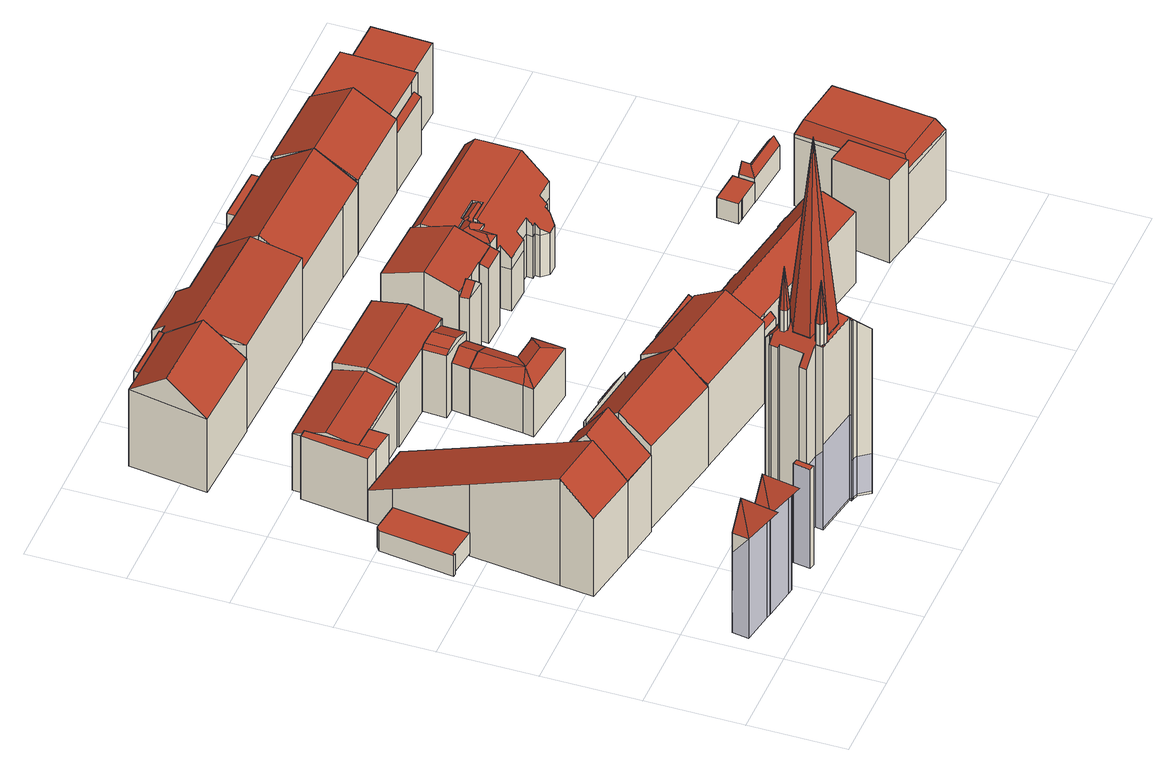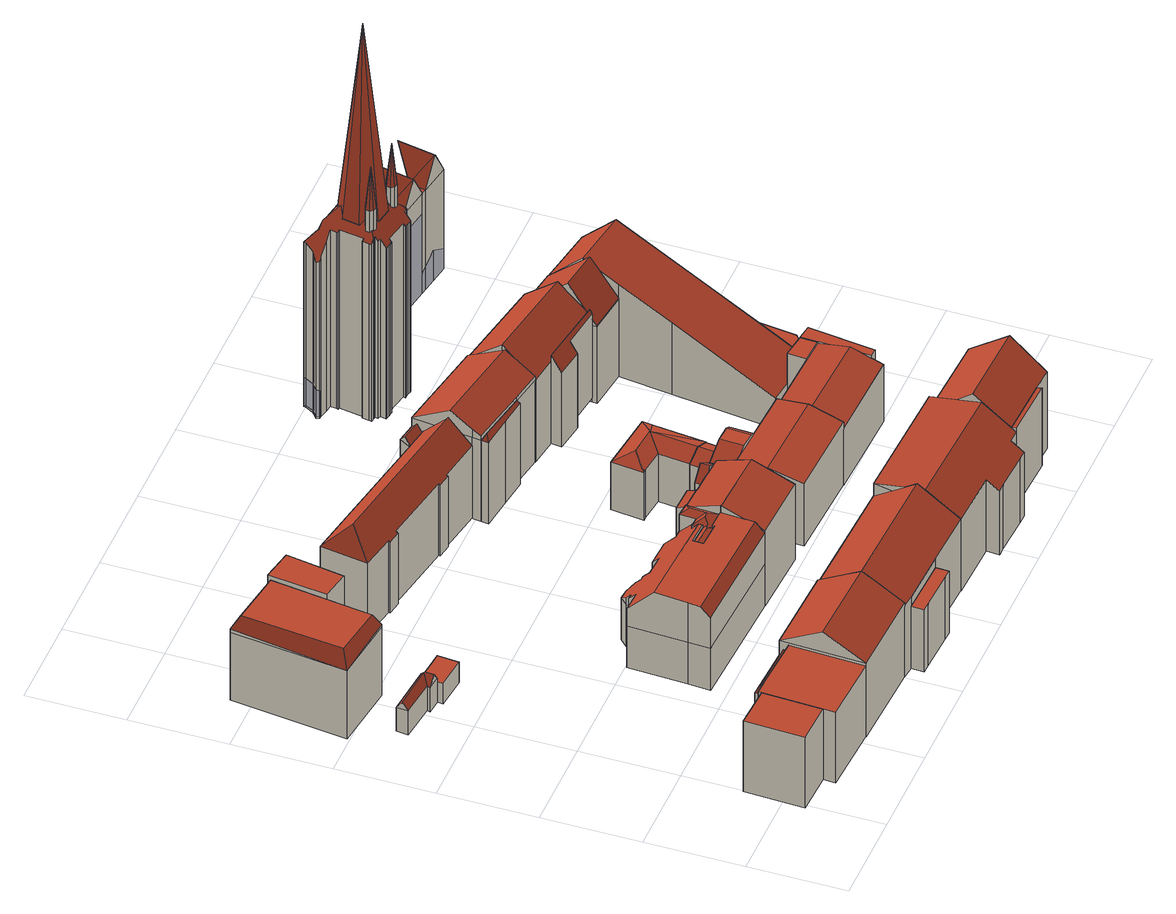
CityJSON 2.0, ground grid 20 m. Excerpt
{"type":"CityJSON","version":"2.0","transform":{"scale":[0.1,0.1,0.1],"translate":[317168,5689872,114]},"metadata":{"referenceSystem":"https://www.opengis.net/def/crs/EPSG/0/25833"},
"CityObjects":{
"building1":{"type":"Building","attributes":{"name":"Peterskirche","Gemeindeschluessel":14713000,"QualitaetDacherkennung":100,"Geometrietyp2DReferenz":"3000","function":"31001_3041","roofType":"9999"},"children":["building1-1","building1-2","building1-3","building1-4","building1-5","building1-6","building1-7","building1-8","building1-9","building1-10"]},
"building1-1":{"type":"BuildingPart","attributes":{"Dachtyp_tdc":"tdcGableRoof","Dachneigung":59.5,"QualitaetDacherkennung":100,"Geometrietyp2DReferenz":"3000","roofType":"3100","measuredHeight":29.5},"parents":["building1"],"geometry":[{"type":"MultiSurface","lod":"2","boundaries":[[[0,1,2]],[[3,4,5]],[[3,2,1]],[[2,3,5]],[[2,4,0]],[[4,2,5]],[[6,7,8,9,10]],[[11,3,1]],[[11,12,7,6,3]],[[13,14,12,11,1,0]],[[9,8,14,13]],[[14,8,7,12]],[[0,4,10,9,13]],[[4,3,6,10]]],"semantics":{"surfaces":[{"type":"WallSurface"},{"type":"RoofSurface"},{"type":"GroundSurface"},{"type":"ClosureSurface"}],"values":[0,0,1,1,1,1,2,0,3,0,3,3,3,3]}}]},
"building1-2":{"type":"BuildingPart","attributes":{"Dachtyp_tdc":"tdcPolyFlatRoof","Dachneigung":0,"QualitaetDacherkennung":100,"Geometrietyp2DReferenz":"3000","roofType":"1000","measuredHeight":23.7},"parents":["building1"],"geometry":[{"type":"MultiSurface","lod":"2","boundaries":[[[0,4,15,16]],[[17,18,10,9]],[[16,15,18,17,19]],[[15,4,10,18]],[[4,0,13,9,10]],[[19,13,0,16]],[[17,9,13,19]]],"semantics":{"surfaces":[{"type":"RoofSurface"},{"type":"GroundSurface"},{"type":"ClosureSurface"},{"type":"WallSurface"}],"values":[0,1,2,2,2,3,2]}}]},
"building1-3":{"type":"BuildingPart","attributes":{"Dachtyp_tdc":"tdcGableRoof","Dachneigung":59.51,"QualitaetDacherkennung":100,"Geometrietyp2DReferenz":"3000","roofType":"3100","measuredHeight":29.5},"parents":["building1"],"geometry":[{"type":"MultiSurface","lod":"2","boundaries":[[[20,16,21]],[[15,22,23]],[[15,21,16]],[[21,15,23]],[[21,22,20]],[[22,21,23]],[[18,17,24,25]],[[15,16,26,17,18]],[[27,26,16,20]],[[27,24,17,26]],[[24,27,20,22,25]],[[22,15,18,25]]],"semantics":{"surfaces":[{"type":"WallSurface"},{"type":"RoofSurface"},{"type":"GroundSurface"},{"type":"ClosureSurface"}],"values":[0,0,1,1,1,1,2,3,0,3,3,3]}}]},
"building1-4":{"type":"BuildingPart","attributes":{"Dachtyp_tdc":"tdcPolyFlatRoof","Dachneigung":0,"QualitaetDacherkennung":100,"Geometrietyp2DReferenz":"3000","roofType":"1000","measuredHeight":23.69},"parents":["building1"],"geometry":[{"type":"MultiSurface","lod":"2","boundaries":[[[20,22,28,29]],[[30,31,25,24]],[[31,30,32,33]],[[32,34,29,28,33]],[[28,22,25,31,33]],[[22,20,27,24,25]],[[34,27,20,29]],[[34,32,30,24,27]]],"semantics":{"surfaces":[{"type":"RoofSurface"},{"type":"GroundSurface"},{"type":"WallSurface"},{"type":"ClosureSurface"}],"values":[0,1,2,3,3,3,2,3]}}]},
"building1-5":{"type":"BuildingPart","attributes":{"Dachtyp_tdc":"tdcPolyFlatRoof","Dachneigung":0,"QualitaetDacherkennung":100,"Geometrietyp2DReferenz":"3000","roofType":"1000","measuredHeight":23.53},"parents":["building1"],"geometry":[{"type":"MultiSurface","lod":"2","boundaries":[[[35,36,37,38,39]],[[40,36,35,41]],[[42,38,37,43]],[[38,42,44,39]],[[44,45,41,35,39]],[[36,40,46,43,37]],[[45,46,40,41]],[[45,44,42,43,46]]],"semantics":{"surfaces":[{"type":"WallSurface"},{"type":"RoofSurface"},{"type":"GroundSurface"},{"type":"ClosureSurface"}],"values":[0,1,2,0,3,3,0,3]}}]},
"building1-6":{"type":"BuildingPart","attributes":{"Dachtyp_tdc":"tdcTentRoof","Dachneigung":84.41,"QualitaetDacherkennung":100,"Geometrietyp2DReferenz":"3000","roofType":"4000","measuredHeight":14.73},"parents":["building1"],"geometry":[{"type":"MultiSurface","lod":"2","boundaries":[[[47,48,49,50]],[[48,51,52,49]],[[51,53,54,52]],[[53,55,56,54]],[[55,57,58,56]],[[57,59,60,58]],[[59,61,62,60]],[[61,47,50,62]],[[48,47,63]],[[51,48,63]],[[53,51,63]],[[55,53,63]],[[57,55,63]],[[59,57,63]],[[61,59,63]],[[47,61,63]],[[50,49,52,54,56,58,60,62]]],"semantics":{"surfaces":[{"type":"WallSurface"},{"type":"RoofSurface"},{"type":"GroundSurface"}],"values":[0,0,0,0,0,0,0,0,1,1,1,1,1,1,1,1,2]}}]},
"building1-7":{"type":"BuildingPart","attributes":{"Dachtyp_tdc":"tdcTentRoof","Dachneigung":84.41,"QualitaetDacherkennung":100,"Geometrietyp2DReferenz":"3000","roofType":"4000","measuredHeight":14.67},"parents":["building1"],"geometry":[{"type":"MultiSurface","lod":"2","boundaries":[[[64,65,66,67]],[[65,68,69,66]],[[68,70,71,69]],[[70,72,73,71]],[[72,74,75,73]],[[74,76,77,75]],[[76,78,79,77]],[[78,64,67,79]],[[65,64,80]],[[68,65,80]],[[70,68,80]],[[72,70,80]],[[74,72,80]],[[76,74,80]],[[78,76,80]],[[64,78,80]],[[67,66,69,71,73,75,77,79]]],"semantics":{"surfaces":[{"type":"WallSurface"},{"type":"RoofSurface"},{"type":"GroundSurface"}],"values":[0,0,0,0,0,0,0,0,1,1,1,1,1,1,1,1,2]}}]},
"building1-8":{"type":"BuildingPart","attributes":{"Dachtyp_tdc":"tdcTentRoof","Dachneigung":84.41,"QualitaetDacherkennung":100,"Geometrietyp2DReferenz":"3000","roofType":"4000","measuredHeight":43.92},"parents":["building1"],"geometry":[{"type":"MultiSurface","lod":"2","boundaries":[[[81,82,83,84]],[[82,85,86,83]],[[85,87,88,86]],[[87,89,90,88]],[[89,91,92,90]],[[91,93,94,92]],[[93,95,96,94]],[[95,81,84,96]],[[82,81,97]],[[85,82,97]],[[87,85,97]],[[89,87,97]],[[91,89,97]],[[93,91,97]],[[95,93,97]],[[81,95,97]],[[84,83,86,88,90,92,94,96]]],"semantics":{"surfaces":[{"type":"WallSurface"},{"type":"RoofSurface"},{"type":"GroundSurface"}],"values":[0,0,0,0,0,0,0,0,1,1,1,1,1,1,1,1,2]}}]},
"building1-9":{"type":"BuildingPart","attributes":{"Dachtyp_tdc":"tdcTentRoof","Dachneigung":49.08,"QualitaetDacherkennung":100,"Geometrietyp2DReferenz":"3000","roofType":"4000","measuredHeight":48.99},"parents":["building1"],"geometry":[{"type":"MultiSurface","lod":"2","boundaries":[[[98,99,100,101]],[[99,102,103,100]],[[102,104,105,103]],[[104,106,107,105]],[[106,108,109,107]],[[108,110,111,109]],[[110,112,113,111]],[[112,114,115,116,113]],[[117,118,119,120,121]],[[118,122,123,119]],[[122,124,125,123]],[[124,126,127,125]],[[126,128,129,127]],[[128,130,131,129]],[[130,132,133,131]],[[132,134,135,133]],[[134,136,137,135]],[[136,138,139,137]],[[138,140,141,139]],[[140,142,143,141]],[[142,144,145,143]],[[144,146,147,145]],[[146,148,149,147]],[[148,150,151,149]],[[150,152,153,151]],[[152,154,155,153]],[[154,156,157,155]],[[156,158,159,157]],[[158,160,161,159]],[[160,162,163,161]],[[162,164,165,163]],[[164,166,167,165]],[[166,168,169,167]],[[168,170,171,169]],[[170,172,173,171]],[[172,174,175,173]],[[174,176,177,175]],[[176,98,101,177]],[[178,179,180]],[[181,178,182]],[[134,132,130,128,126,124,122,118,117,183,181,182]],[[172,170,168,166,164,162,160,158,156,154,152,150,148,146,144,142,140,138,136,134,182]],[[178,180,184,185,186,187,188,189,190,114,112,110,108,106,104,102,99,98,176,174,172,182]],[[101,100,103,105,107,109,111,113,191,192,193,194,195,196,197,198,199,200,201,202,120,119,123,125,127,129,131,133,135,137,139,141,143,145,147,149,151,153,155,157,159,161,163,165,167,169,171,173,175,177]],[[190,203,204,115,114]],[[205,191,113,116,206]],[[203,205,206,204]],[[204,206,116,115]],[[189,207,203,190]],[[208,192,191,205]],[[207,208,205,203]],[[193,192,208,209]],[[210,207,189,188]],[[209,208,207,210]],[[194,193,209,211]],[[212,210,188,187]],[[209,210,212,211]],[[195,194,211,213]],[[214,212,187,186]],[[214,213,211,212]],[[196,195,213,215]],[[216,214,186,185,217]],[[215,213,214,216,218]],[[197,196,215,218,219,220]],[[221,217,185,184,222]],[[219,218,216,217,221]],[[198,197,220,223]],[[224,222,184,180]],[[223,220,219,221,222,224]],[[199,198,223,225,226]],[[227,224,180,179,228]],[[223,224,227,225]],[[200,199,226,229]],[[230,228,179,178]],[[229,226,225,227,228,230]],[[201,200,229,231]],[[232,230,178,181]],[[232,233,231,229,230]],[[234,233,232,181,183]],[[234,202,201,231,233]],[[117,121,234,183]],[[121,120,202,234]]],"semantics":{"surfaces":[{"type":"WallSurface"},{"type":"RoofSurface"},{"type":"GroundSurface"},{"type":"ClosureSurface"}],"values":[0,0,0,0,0,0,0,0,0,0,0,0,0,0,0,0,0,0,0,0,0,0,0,0,0,0,0,0,0,0,0,0,0,0,0,0,0,0,1,1,1,1,1,2,0,0,3,3,0,0,3,0,0,3,0,0,3,0,0,3,0,0,3,0,0,3,0,0,3,0,0,3,0,0,3,0,0,3,0,3,0,3]}}]},
"building1-10":{"type":"BuildingPart","attributes":{"Dachtyp_tdc":"tdcTentRoof","Dachneigung":84.41,"QualitaetDacherkennung":100,"Geometrietyp2DReferenz":"3000","roofType":"4000","measuredHeight":14.67},"parents":["building1"],"geometry":[{"type":"MultiSurface","lod":"2","boundaries":[[[235,236,237,238]],[[236,239,240,237]],[[239,241,242,240]],[[241,243,244,242]],[[243,245,246,244]],[[245,247,248,246]],[[247,249,250,248]],[[249,235,238,250]],[[236,235,251]],[[239,236,251]],[[241,239,251]],[[243,241,251]],[[245,243,251]],[[247,245,251]],[[249,247,251]],[[235,249,251]],[[238,237,240,242,244,246,248,250]]],"semantics":{"surfaces":[{"type":"WallSurface"},{"type":"RoofSurface"},{"type":"GroundSurface"}],"values":[0,0,0,0,0,0,0,0,1,1,1,1,1,1,1,1,2]}}]},
"building2":{"type":"Building","attributes":{"Dachtyp_tdc":"tdcPolyFlatRoof","Gemeindeschluessel":14713000,"Dachneigung":0,"QualitaetDacherkennung":64,"Geometrietyp2DReferenz":"3000","function":"31001_9998","roofType":"1000","measuredHeight":4.86},"geometry":[{"type":"MultiSurface","lod":"2","boundaries":[[[252,253,254,255]],[[253,256,257,254]],[[256,258,259,257]],[[258,260,261,259]],[[260,262,263,261]],[[262,264,265,263]],[[264,252,255,265]],[[264,262,260,258,256,253,252]],[[255,254,257,259,261,263,265]]],"semantics":{"surfaces":[{"type":"WallSurface"},{"type":"RoofSurface"},{"type":"GroundSurface"}],"values":[0,0,0,0,0,0,0,1,2]}}]},
"building3":{"type":"Building","attributes":{"Gemeindeschluessel":14713000,"Geometrietyp2DReferenz":"3000","function":"31001_9998","roofType":"9999"},"children":["building3-1","building3-2","building3-3","building3-4"]},
"building3-1":{"type":"BuildingPart","attributes":{"Dachtyp_tdc":"tdcGableRoof","Dachneigung":24.44,"QualitaetDacherkennung":15,"Geometrietyp2DReferenz":"3000","roofType":"3100","measuredHeight":25.28},"parents":["building3"],"geometry":[{"type":"MultiSurface","lod":"2","boundaries":[[[266,267,268,269]],[[267,270,271,268]],[[270,272,273,271]],[[274,275,276,277]],[[275,278,279,276]],[[278,280,281,282,283,279]],[[284,285,286,287,288]],[[285,266,269,286]],[[289,290,291,280,278,275,274,292,272,270,267,266]],[[266,285,284,293,289]],[[269,268,271,273,294,277,276,279,283,295,287,286]],[[292,294,273,272]],[[274,277,294,292]],[[296,290,289]],[[291,281,280]],[[295,283,282,297]],[[297,282,281,291,290,296]],[[293,296,289]],[[295,297,288,287]],[[284,288,297,296,293]]],"semantics":{"surfaces":[{"type":"WallSurface"},{"type":"RoofSurface"},{"type":"GroundSurface"},{"type":"ClosureSurface"}],"values":[0,0,0,0,0,0,0,0,1,1,2,3,3,0,0,3,3,0,3,3]}}]},
"building3-2":{"type":"BuildingPart","attributes":{"Dachtyp_tdc":"tdcPolyFlatRoof","Dachneigung":0,"QualitaetDacherkennung":74,"Geometrietyp2DReferenz":"3000","roofType":"1000","measuredHeight":14.9},"parents":["building3"],"geometry":[{"type":"MultiSurface","lod":"2","boundaries":[[[298,299,300,273,272]],[[299,301,302,300]],[[301,303,304,305,302]],[[306,303,301,299,298]],[[273,300,302,305,294]],[[307,304,303,306]],[[307,292,294,305,304]],[[272,292,307,306,298]],[[273,294,292,272]]],"semantics":{"surfaces":[{"type":"WallSurface"},{"type":"RoofSurface"},{"type":"GroundSurface"},{"type":"ClosureSurface"}],"values":[0,0,0,1,2,0,3,0,3]}}]},
"building3-3":{"type":"BuildingPart","attributes":{"Dachtyp_tdc":"tdcGableRoof","Dachneigung":42.44,"QualitaetDacherkennung":58,"Geometrietyp2DReferenz":"3000","roofType":"3100","measuredHeight":26.24},"parents":["building3"],"geometry":[{"type":"MultiSurface","lod":"2","boundaries":[[[308,309,310,311]],[[309,312,313,310]],[[312,288,287,313]],[[282,308,311,283]],[[281,291,314,315,316,317]],[[312,315,314,290,296,293,318]],[[312,318,284,288]],[[308,317,316,309]],[[282,281,317,308]],[[309,316,315,312]],[[311,310,313,287,295,283]],[[283,295,297,282]],[[295,287,288,297]],[[314,291,290]],[[293,284,318]],[[290,291,281,282,297,296]],[[296,297,288,284,293]]],"semantics":{"surfaces":[{"type":"WallSurface"},{"type":"RoofSurface"},{"type":"GroundSurface"},{"type":"ClosureSurface"}],"values":[0,0,0,0,1,1,0,0,0,0,2,3,3,0,0,3,3]}}]},
"building3-4":{"type":"BuildingPart","attributes":{"Dachtyp_tdc":"tdcPolyFlatRoof","Dachneigung":0,"QualitaetDacherkennung":87,"Geometrietyp2DReferenz":"3000","roofType":"1000","measuredHeight":14.77},"parents":["building3"],"geometry":[{"type":"MultiSurface","lod":"2","boundaries":[[[304,319,320,305]],[[319,321,274,277,320]],[[307,321,319,304]],[[305,320,277,294]],[[292,274,321,307]],[[294,277,274,292]],[[305,294,292,307,304]]],"semantics":{"surfaces":[{"type":"WallSurface"},{"type":"RoofSurface"},{"type":"GroundSurface"},{"type":"ClosureSurface"}],"values":[0,0,1,2,0,3,3]}}]},
"building4":{"type":"Building","attributes":{"Gemeindeschluessel":14713000,"Geometrietyp2DReferenz":"3000","function":"31001_9998","roofType":"9999"},"children":["building4-1","building4-2"]},
"building4-1":{"type":"BuildingPart","attributes":{"Dachtyp_tdc":"tdcPolyFlatRoof","Dachneigung":55.98,"QualitaetDacherkennung":33,"Geometrietyp2DReferenz":"3000","roofType":"2100","measuredHeight":20.89},"parents":["building4"],"geometry":[{"type":"MultiSurface","lod":"2","boundaries":[[[322,323,324,325,326]],[[323,327,328,324]],[[327,329,330,328]],[[329,331,332,330]],[[331,333,334,335,332]],[[333,331,329,327,323,322]],[[325,324,328,330,332,335]],[[322,326,334,333]],[[326,325,335,334]]],"semantics":{"surfaces":[{"type":"WallSurface"},{"type":"RoofSurface"},{"type":"GroundSurface"},{"type":"ClosureSurface"}],"values":[0,0,0,0,0,1,2,0,3]}}]},
"building4-2":{"type":"BuildingPart","attributes":{"Dachtyp_tdc":"tdcGableRoof","Dachneigung":39.42,"QualitaetDacherkennung":71,"Geometrietyp2DReferenz":"3000","roofType":"3100","measuredHeight":24.99},"parents":["building4"],"geometry":[{"type":"MultiSurface","lod":"2","boundaries":[[[336,326,325,337]],[[334,338,339,335]],[[338,340,341,339]],[[340,342,343,341]],[[342,344,345,343]],[[344,346,347,345]],[[346,336,337,347]],[[342,340,338,334,326,336]],[[336,346,344,342]],[[337,325,335,339,341,343,345,347]],[[334,335,325,326]]],"semantics":{"surfaces":[{"type":"WallSurface"},{"type":"RoofSurface"},{"type":"GroundSurface"},{"type":"ClosureSurface"}],"values":[0,0,0,0,0,0,0,1,1,2,3]}}]},
"building5":{"type":"Building","attributes":{"Dachtyp_tdc":"tdcGableRoof","Gemeindeschluessel":14713000,"Dachneigung":18.54,"QualitaetDacherkennung":35,"Geometrietyp2DReferenz":"3000","function":"31001_9998","roofType":"3100","measuredHeight":15.7},"geometry":[{"type":"MultiSurface","lod":"2","boundaries":[[[348,349,350,351]],[[349,352,320,350]],[[352,353,305,320]],[[353,354,302,305]],[[354,355,356,302]],[[355,348,351,356]],[[357,358,359,360,348]],[[361,362,360,359,363]],[[352,361,363,353]],[[353,363,359,358,354]],[[349,362,361,352]],[[348,360,362,349]],[[354,358,357,355]],[[355,357,348]],[[351,350,320,305,302,356]]],"semantics":{"surfaces":[{"type":"WallSurface"},{"type":"RoofSurface"},{"type":"GroundSurface"}],"values":[0,0,0,0,0,0,1,1,0,0,0,0,0,0,2]}}]},
"building6":{"type":"Building","attributes":{"Gemeindeschluessel":14713000,"Geometrietyp2DReferenz":"3000","function":"31001_9998","roofType":"9999"},"children":["building6-1","building6-2"]},
"building6-1":{"type":"BuildingPart","attributes":{"Dachtyp_tdc":"tdcGableRoof","Dachneigung":37.17,"QualitaetDacherkennung":36,"Geometrietyp2DReferenz":"3000","roofType":"3100","measuredHeight":23.82},"parents":["building6"],"geometry":[{"type":"MultiSurface","lod":"2","boundaries":[[[364,365,366,367]],[[365,368,369,366]],[[368,370,371,369]],[[365,364,372]],[[370,368,373]],[[364,374,370,373,372]],[[368,365,372,373]],[[371,375,367,366,369]],[[374,375,371,370]],[[364,367,375,374]]],"semantics":{"surfaces":[{"type":"WallSurface"},{"type":"RoofSurface"},{"type":"GroundSurface"},{"type":"ClosureSurface"}],"values":[0,0,0,0,0,1,1,2,0,3]}}]},
"building6-2":{"type":"BuildingPart","attributes":{"Dachtyp_tdc":"tdcPolyFlatRoof","Dachneigung":4.29,"QualitaetDacherkennung":43,"Geometrietyp2DReferenz":"3000","roofType":"2100","measuredHeight":18.43},"parents":["building6"],"geometry":[{"type":"MultiSurface","lod":"2","boundaries":[[[376,377,378,375,374]],[[377,379,380,378]],[[379,381,364,367,380]],[[381,379,377,376]],[[375,378,380,367]],[[374,364,381,376]],[[375,367,364,374]]],"semantics":{"surfaces":[{"type":"WallSurface"},{"type":"RoofSurface"},{"type":"GroundSurface"},{"type":"ClosureSurface"}],"values":[0,0,0,1,2,0,3]}}]},
"building7":{"type":"Building","attributes":{"Gemeindeschluessel":14713000,"Geometrietyp2DReferenz":"3000","function":"31001_9998","roofType":"9999"},"children":["building7-1","building7-2"]},
"building7-1":{"type":"BuildingPart","attributes":{"Dachtyp_tdc":"tdcGableRoof","Dachneigung":30.62,"QualitaetDacherkennung":45,"Geometrietyp2DReferenz":"3000","roofType":"3100","measuredHeight":24},"parents":["building7"],"geometry":[{"type":"MultiSurface","lod":"2","boundaries":[[[382,383,384,385]],[[382,386,387,383]],[[386,388,389,387]],[[388,390,391,389]],[[390,392,393,391]],[[394,395,396,397,398,399]],[[400,397,396,388]],[[386,400,388]],[[382,398,397,400,386]],[[385,399,398,382]],[[392,394,399,385]],[[390,395,394,392]],[[388,396,395,390]],[[393,384,383,387,389,391]],[[385,384,393,392]]],"semantics":{"surfaces":[{"type":"WallSurface"},{"type":"RoofSurface"},{"type":"GroundSurface"},{"type":"ClosureSurface"}],"values":[0,0,0,0,0,1,1,0,0,0,0,0,0,2,3]}}]},
"building7-2":{"type":"BuildingPart","attributes":{"Dachtyp_tdc":"tdcFreeFormRoof","Dachneigung":63.12,"QualitaetDacherkennung":33,"Geometrietyp2DReferenz":"3000","roofType":"5000","measuredHeight":20.87},"parents":["building7"],"geometry":[{"type":"MultiSurface","lod":"2","boundaries":[[[401,402,403,404]],[[402,405,406,403]],[[405,385,384,406]],[[392,401,404,393]],[[407,385,405]],[[405,402,401,408,407]],[[408,401,392]],[[407,408,392,385]],[[404,403,406,384,393]],[[393,384,385,392]]],"semantics":{"surfaces":[{"type":"WallSurface"},{"type":"RoofSurface"},{"type":"GroundSurface"},{"type":"ClosureSurface"}],"values":[0,0,0,0,1,1,1,1,2,3]}}]},
"building8":{"type":"Building","attributes":{"Dachtyp_tdc":"tdcGableRoof","Gemeindeschluessel":14713000,"Dachneigung":11.43,"QualitaetDacherkennung":54,"Geometrietyp2DReferenz":"3000","function":"31001_9998","roofType":"3100","measuredHeight":16.3},"geometry":[{"type":"MultiSurface","lod":"2","boundaries":[[[409,410,411,412]],[[410,413,414,411]],[[413,415,416,414]],[[415,417,418,416]],[[417,419,420,418]],[[419,421,422,420]],[[421,423,424,422]],[[423,425,426,424]],[[425,409,412,426]],[[421,419,417,415]],[[415,413,410,409,425,423,421]],[[412,411,414,416,418,420,422,424,426]]],"semantics":{"surfaces":[{"type":"WallSurface"},{"type":"RoofSurface"},{"type":"GroundSurface"}],"values":[0,0,0,0,0,0,0,0,0,1,1,2]}}]},
"building9":{"type":"Building","attributes":{"Dachtyp_tdc":"tdcFreeFormRoof","Gemeindeschluessel":14713000,"Dachneigung":24.09,"QualitaetDacherkennung":71,"Geometrietyp2DReferenz":"3000","function":"31001_9998","roofType":"5000","measuredHeight":12.75},"geometry":[{"type":"MultiSurface","lod":"2","boundaries":[[[427,428,429,430]],[[428,431,432,429]],[[431,433,434,432]],[[433,435,436,434]],[[435,437,438,436]],[[437,439,440,438]],[[439,441,442,440]],[[441,427,430,442]],[[443,439,444]],[[437,444,439]],[[444,437,435]],[[445,446,444,435,433]],[[447,445,433,431]],[[447,431,428]],[[446,445,447,428,427]],[[427,441,443,444,446]],[[439,443,441]],[[430,429,432,434,436,438,440,442]]],"semantics":{"surfaces":[{"type":"WallSurface"},{"type":"RoofSurface"},{"type":"GroundSurface"}],"values":[0,0,0,0,0,0,0,0,1,1,1,1,1,1,1,1,0,2]}}]},
"building10":{"type":"Building","attributes":{"Dachtyp_tdc":"tdcGableRoof","Gemeindeschluessel":14713000,"Dachneigung":24.93,"QualitaetDacherkennung":80,"Geometrietyp2DReferenz":"3000","function":"31001_9998","roofType":"3100","measuredHeight":12.85},"geometry":[{"type":"MultiSurface","lod":"2","boundaries":[[[448,449,450,440]],[[449,451,452,450]],[[451,453,442,452]],[[453,448,440,442]],[[451,449,454]],[[448,453,455]],[[449,448,455,454]],[[453,451,454,455]],[[440,450,452,442]]],"semantics":{"surfaces":[{"type":"WallSurface"},{"type":"RoofSurface"},{"type":"GroundSurface"}],"values":[0,0,0,0,0,0,1,1,2]}}]},
"building11":{"type":"Building","attributes":{"Dachtyp_tdc":"tdcCutGableRoof","Gemeindeschluessel":14713000,"Dachneigung":25.69,"QualitaetDacherkennung":71,"Geometrietyp2DReferenz":"3000","function":"31001_9998","roofType":"9999","measuredHeight":15.39},"geometry":[{"type":"MultiSurface","lod":"2","boundaries":[[[456,457,458,459]],[[457,460,461,458]],[[460,462,463,461]],[[462,456,459,463]],[[457,456,464,465]],[[460,457,465,466]],[[462,460,466,467]],[[456,462,467,464]],[[466,465,464,467]],[[459,458,461,463]]],"semantics":{"surfaces":[{"type":"WallSurface"},{"type":"RoofSurface"},{"type":"GroundSurface"}],"values":[0,0,0,0,1,0,1,0,1,2]}}]},
"building12":{"type":"Building","attributes":{"Dachtyp_tdc":"tdcFreeFormRoof","Gemeindeschluessel":14713000,"Dachneigung":10.96,"QualitaetDacherkennung":37,"Geometrietyp2DReferenz":"3000","function":"31001_9998","roofType":"5000","measuredHeight":21.96},"geometry":[{"type":"MultiSurface","lod":"2","boundaries":[[[468,469,470,471]],[[469,472,473,470]],[[472,474,475,473]],[[474,476,477,475]],[[476,478,479,477]],[[478,480,481,479]],[[480,482,483,481]],[[482,484,485,483]],[[484,486,487,485]],[[486,468,471,487]],[[488,482,480,478,476,474,472,469,468,489]],[[484,488,489,486]],[[484,482,488]],[[468,486,489]],[[471,470,473,475,477,479,481,483,485,487]]],"semantics":{"surfaces":[{"type":"WallSurface"},{"type":"RoofSurface"},{"type":"GroundSurface"}],"values":[0,0,0,0,0,0,0,0,0,0,1,1,0,0,2]}}]},
"building13":{"type":"Building","attributes":{"Gemeindeschluessel":14713000,"Geometrietyp2DReferenz":"3000","function":"31001_9998","roofType":"9999"},"children":["building13-1","building13-2","building13-3"]},
"building13-1":{"type":"BuildingPart","attributes":{"Dachtyp_tdc":"tdcGableRoof","Dachneigung":44.3,"QualitaetDacherkennung":14,"Geometrietyp2DReferenz":"3000","roofType":"3100","measuredHeight":19.42},"parents":["building13"],"geometry":[{"type":"MultiSurface","lod":"2","boundaries":[[[490,491,492,493]],[[491,494,495,492]],[[494,496,497,495]],[[494,491,498]],[[491,490,499,500,498]],[[496,494,498,500,501]],[[493,492,495,497]],[[490,493,497,496]],[[501,500,499]],[[496,501,499,490]]],"semantics":{"surfaces":[{"type":"WallSurface"},{"type":"RoofSurface"},{"type":"GroundSurface"},{"type":"ClosureSurface"}],"values":[0,0,0,0,1,1,2,3,0,3]}}]},
"building13-2":{"type":"BuildingPart","attributes":{"Dachtyp_tdc":"tdcGableRoof","Dachneigung":20.27,"QualitaetDacherkennung":78,"Geometrietyp2DReferenz":"3000","roofType":"3100","measuredHeight":21},"parents":["building13"],"geometry":[{"type":"MultiSurface","lod":"2","boundaries":[[[502,503,504,505]],[[503,506,507,508,504]],[[509,510,511,512,513]],[[510,514,490,493,511]],[[515,516,517,497,496]],[[516,518,519,517]],[[518,520,521,519]],[[520,502,505,521]],[[516,515,501,499,514,510,509,506,503,502]],[[502,520,518,516]],[[505,504,508,512,511,493,497,517,519,521]],[[513,507,506,509]],[[513,512,508,507]],[[496,501,515]],[[499,490,514]],[[496,497,493,490]],[[496,490,499,501]]],"semantics":{"surfaces":[{"type":"WallSurface"},{"type":"RoofSurface"},{"type":"GroundSurface"},{"type":"ClosureSurface"}],"values":[0,0,0,0,0,0,0,0,1,1,2,0,3,0,0,3,3]}}]},
"building13-3":{"type":"BuildingPart","attributes":{"Dachtyp_tdc":"tdcPolyFlatRoof","Dachneigung":20.69,"QualitaetDacherkennung":58,"Geometrietyp2DReferenz":"3000","roofType":"2100","measuredHeight":18.41},"parents":["building13"],"geometry":[{"type":"MultiSurface","lod":"2","boundaries":[[[507,522,523,508]],[[522,524,525,523]],[[524,513,512,525]],[[524,522,507,513]],[[512,508,523,525]],[[507,508,512,513]]],"semantics":{"surfaces":[{"type":"WallSurface"},{"type":"RoofSurface"},{"type":"GroundSurface"},{"type":"ClosureSurface"}],"values":[0,0,0,1,2,3]}}]},
"building14":{"type":"Building","attributes":{"Gemeindeschluessel":14713000,"Geometrietyp2DReferenz":"3000","function":"31001_9998","roofType":"9999"},"children":["building14-1","building14-2"]},
"building14-1":{"type":"BuildingPart","attributes":{"Dachtyp_tdc":"tdcGableRoof","Dachneigung":59.66,"QualitaetDacherkennung":45,"Geometrietyp2DReferenz":"3000","roofType":"3100","measuredHeight":18.07},"parents":["building14"],"geometry":[{"type":"MultiSurface","lod":"2","boundaries":[[[526,527,528,529]],[[527,530,531,528]],[[530,532,533,531]],[[527,526,534]],[[532,530,535]],[[526,532,535,534]],[[530,527,534,535]],[[533,529,528,531]],[[526,529,533,532]]],"semantics":{"surfaces":[{"type":"WallSurface"},{"type":"RoofSurface"},{"type":"GroundSurface"},{"type":"ClosureSurface"}],"values":[0,0,0,0,0,1,1,2,3]}}]},
"building14-2":{"type":"BuildingPart","attributes":{"Dachtyp_tdc":"tdcHipAndGableRoof","Dachneigung":44.99,"QualitaetDacherkennung":75,"Geometrietyp2DReferenz":"3000","roofType":"5000","measuredHeight":21.98},"parents":["building14"],"geometry":[{"type":"MultiSurface","lod":"2","boundaries":[[[536,537,538,539]],[[537,540,541,538]],[[540,542,543,541]],[[542,544,545,543]],[[544,546,547,545]],[[546,548,549,547]],[[548,550,551,549]],[[550,552,553,551]],[[552,554,555,553]],[[554,556,557,555]],[[556,558,559,557]],[[558,560,526,529,559]],[[561,536,539,533,532]],[[558,556,562]],[[556,554,552,550,548,546,544,542,540,537,536,562]],[[536,561,560,558,562]],[[539,538,541,543,545,547,549,551,553,555,557,559,529,533]],[[532,526,560,561]],[[532,533,529,526]]],"semantics":{"surfaces":[{"type":"WallSurface"},{"type":"RoofSurface"},{"type":"GroundSurface"},{"type":"ClosureSurface"}],"values":[0,0,0,0,0,0,0,0,0,0,0,0,0,1,1,1,2,0,3]}}]},
"building15":{"type":"Building","attributes":{"Dachtyp_tdc":"tdcFreeFormRoof","Gemeindeschluessel":14713000,"Dachneigung":33.37,"QualitaetDacherkennung":21,"Geometrietyp2DReferenz":"3000","function":"31001_9998","roofType":"5000","measuredHeight":19.91},"geometry":[{"type":"MultiSurface","lod":"2","boundaries":[[[563,564,565,566]],[[564,567,568,565]],[[567,569,570,568]],[[569,571,572,570]],[[571,573,574,572]],[[573,575,576,574]],[[575,577,578,576]],[[577,579,580,578]],[[579,581,582,580]],[[581,563,566,582]],[[583,584,581,579]],[[585,586,587,583,579,577]],[[588,589,585,577,575]],[[588,575,573]],[[589,588,573,571]],[[586,585,589,571,569]],[[587,586,569,567]],[[590,584,583,587,567,564]],[[590,564,563]],[[584,590,563,581]],[[566,565,568,570,572,574,576,578,580,582]]],"semantics":{"surfaces":[{"type":"WallSurface"},{"type":"RoofSurface"},{"type":"GroundSurface"}],"values":[0,0,0,0,0,0,0,0,0,0,1,1,1,1,1,1,1,1,0,1,2]}}]},
"building16":{"type":"Building","attributes":{"Gemeindeschluessel":14713000,"Geometrietyp2DReferenz":"3000","function":"31001_9998","roofType":"9999"},"children":["building16-1","building16-2"]},
"building16-1":{"type":"BuildingPart","attributes":{"Dachtyp_tdc":"tdcPolyFlatRoof","Dachneigung":0,"QualitaetDacherkennung":71,"Geometrietyp2DReferenz":"3000","roofType":"1000","measuredHeight":14.69},"parents":["building16"],"geometry":[{"type":"MultiSurface","lod":"2","boundaries":[[[591,592,593,594]],[[595,596,597,598]],[[596,599,600,597]],[[599,601,602,600]],[[601,591,594,602]],[[601,599,596,595,592,591]],[[594,593,598,597,600,602]],[[598,593,592,595]]],"semantics":{"surfaces":[{"type":"WallSurface"},{"type":"RoofSurface"},{"type":"GroundSurface"},{"type":"ClosureSurface"}],"values":[0,0,0,0,0,1,2,3]}}]},
"building16-2":{"type":"BuildingPart","attributes":{"Dachtyp_tdc":"tdcFreeFormRoof","Dachneigung":32.92,"QualitaetDacherkennung":20,"Geometrietyp2DReferenz":"3000","roofType":"5000","measuredHeight":22.48},"parents":["building16"],"geometry":[{"type":"MultiSurface","lod":"2","boundaries":[[[603,593,592]],[[603,604,605,593]],[[604,606,607,605]],[[606,608,609,607]],[[608,610,611,609]],[[610,612,613,611]],[[612,614,615,613]],[[614,616,617,615]],[[616,618,598,617]],[[618,595,598]],[[614,612,610,608,606]],[[606,604,603,618,616,614]],[[593,605,607,609,611,613,615,617,598]],[[592,595,618,603]],[[592,593,598,595]]],"semantics":{"surfaces":[{"type":"WallSurface"},{"type":"RoofSurface"},{"type":"GroundSurface"},{"type":"ClosureSurface"}],"values":[0,0,0,0,0,0,0,0,0,0,1,1,2,0,3]}}]},
"building17":{"type":"Building","attributes":{"Dachtyp_tdc":"tdcFreeFormRoof","Gemeindeschluessel":14713000,"Dachneigung":1.65,"QualitaetDacherkennung":63,"Geometrietyp2DReferenz":"3000","function":"31001_9998","roofType":"5000","measuredHeight":19.51},"geometry":[{"type":"MultiSurface","lod":"2","boundaries":[[[619,620,621,622]],[[620,623,624,621]],[[623,625,626,624]],[[625,627,628,626]],[[627,629,630,628]],[[629,631,632,630]],[[631,633,634,632]],[[633,635,636,634]],[[635,637,638,636]],[[637,639,640,638]],[[639,641,642,640]],[[641,643,644,642]],[[643,645,646,644]],[[645,647,648,646]],[[647,649,650,648]],[[649,651,652,650]],[[651,653,574,652]],[[653,654,572,574]],[[654,655,570,572]],[[655,656,657,570]],[[656,658,568,657]],[[658,659,565,568]],[[659,660,566,565]],[[660,661,582,566]],[[661,662,580,582]],[[662,663,578,580]],[[663,664,665,578]],[[664,666,667,665]],[[666,619,622,667]],[[668,669,670,671]],[[672,673,674,675,676,635,677,678,679,680,681,682,683,684,685,686,687,688,689,690]],[[691,668,671,692,693,694,695,696,697,684,683]],[[658,697,696,659]],[[656,684,697,658]],[[659,696,695,660]],[[660,695,694,661]],[[661,694,693,662]],[[662,693,692,663]],[[663,692,671,664]],[[619,669,668,691,620]],[[620,691,683,682,623]],[[647,690,689,649]],[[645,672,690,647]],[[649,689,688,651]],[[651,688,687,653]],[[653,687,686,654]],[[654,686,685,655]],[[655,685,684,656]],[[623,682,681,625]],[[625,681,680,627]],[[627,680,679,629]],[[629,679,678,631]],[[631,678,677,633]],[[633,677,635]],[[637,676,675,639]],[[635,676,637]],[[639,675,674,641]],[[641,674,673,643]],[[643,673,672,645]],[[664,671,670,666]],[[666,670,669,619]],[[622,621,624,626,628,630,632,634,636,638,640,642,644,646,648,650,652,574,572,570,657,568,565,566,582,580,578,665,667]]],"semantics":{"surfaces":[{"type":"WallSurface"},{"type":"RoofSurface"},{"type":"GroundSurface"}],"values":[0,0,0,0,0,0,0,0,0,0,0,0,0,0,0,0,0,0,0,0,0,0,0,0,0,0,0,0,0,1,1,1,0,0,0,0,0,0,0,0,0,0,0,0,0,0,0,0,0,0,0,0,0,0,0,0,0,0,0,0,0,2]}}]},
"building18":{"type":"Building","attributes":{"Dachtyp_tdc":"tdcFreeFormRoof","Gemeindeschluessel":14713000,"Dachneigung":29.36,"QualitaetDacherkennung":25,"Geometrietyp2DReferenz":"3000","function":"31001_9998","roofType":"5000","measuredHeight":22.27},"geometry":[{"type":"MultiSurface","lod":"2","boundaries":[[[698,699,700,701]],[[699,702,703,700]],[[702,704,705,703]],[[704,698,701,705]],[[706,702,699,707]],[[707,698,704,706]],[[702,706,704]],[[698,707,699]],[[701,700,703,705]]],"semantics":{"surfaces":[{"type":"WallSurface"},{"type":"RoofSurface"},{"type":"GroundSurface"}],"values":[0,0,0,0,1,1,0,0,2]}}]},
"building19":{"type":"Building","attributes":{"Dachtyp_tdc":"tdcPolyFlatRoof","Gemeindeschluessel":14713000,"Dachneigung":0,"QualitaetDacherkennung":78,"Geometrietyp2DReferenz":"3000","function":"31001_9998","roofType":"1000","measuredHeight":4.86},"geometry":[{"type":"MultiSurface","lod":"2","boundaries":[[[708,709,710,711]],[[709,712,713,710]],[[712,714,715,713]],[[714,716,717,715]],[[716,718,719,717]],[[718,720,721,719]],[[720,708,711,721]],[[720,718,716,714,712,709,708]],[[711,710,713,715,717,719,721]]],"semantics":{"surfaces":[{"type":"WallSurface"},{"type":"RoofSurface"},{"type":"GroundSurface"}],"values":[0,0,0,0,0,0,0,1,2]}}]},
"building20":{"type":"Building","attributes":{"Gemeindeschluessel":14713000,"Geometrietyp2DReferenz":"3000","function":"31001_9998","roofType":"9999"},"children":["building20-1","building20-2"]},
"building20-1":{"type":"BuildingPart","attributes":{"Dachtyp_tdc":"tdcPolyFlatRoof","Dachneigung":0,"QualitaetDacherkennung":38,"Geometrietyp2DReferenz":"3000","roofType":"1000","measuredHeight":19.74},"parents":["building20"],"geometry":[{"type":"MultiSurface","lod":"2","boundaries":[[[722,723,724,725,726,727]],[[723,728,729,724]],[[728,730,731,732,733,729]],[[730,728,723,722]],[[725,724,729,733]],[[727,731,730,722]],[[726,725,733,732]],[[726,732,731,727]]],"semantics":{"surfaces":[{"type":"WallSurface"},{"type":"RoofSurface"},{"type":"GroundSurface"},{"type":"ClosureSurface"}],"values":[0,0,0,1,2,0,3,3]}}]},
"building20-2":{"type":"BuildingPart","attributes":{"Dachtyp_tdc":"tdcCutTentRoof","Dachneigung":0,"QualitaetDacherkennung":70,"Geometrietyp2DReferenz":"3000","roofType":"9999","measuredHeight":19.78},"parents":["building20"],"geometry":[{"type":"MultiSurface","lod":"2","boundaries":[[[734,735,736,737]],[[735,726,725,736]],[[732,738,739,733]],[[738,734,737,739]],[[734,740,741,742]],[[743,734,742,744]],[[727,743,744,745]],[[740,731,727,745,741]],[[745,744,742,741]],[[732,731,740,738]],[[735,743,727,726]],[[734,743,735]],[[738,740,734]],[[737,736,725,733,739]],[[733,725,726,732]],[[726,727,731,732]]],"semantics":{"surfaces":[{"type":"WallSurface"},{"type":"RoofSurface"},{"type":"GroundSurface"},{"type":"ClosureSurface"}],"values":[0,0,0,0,1,1,1,1,1,0,0,0,0,2,3,3]}}]},
"building21":{"type":"Building","attributes":{"Dachtyp_tdc":"tdcFreeFormRoof","Gemeindeschluessel":14713000,"Dachneigung":54.12,"QualitaetDacherkennung":15,"Geometrietyp2DReferenz":"3000","function":"31001_9998","roofType":"5000","measuredHeight":7.76},"geometry":[{"type":"MultiSurface","lod":"2","boundaries":[[[746,747,748,749]],[[747,750,751,748]],[[750,752,753,751]],[[752,754,755,753]],[[754,756,757,755]],[[756,746,749,757]],[[758,759,756,754]],[[760,761,758,754,752]],[[760,752,750]],[[761,760,750,747]],[[759,758,761,747,746]],[[759,746,756]],[[749,748,751,753,755,757]]],"semantics":{"surfaces":[{"type":"WallSurface"},{"type":"RoofSurface"},{"type":"GroundSurface"}],"values":[0,0,0,0,0,0,1,1,0,1,1,0,2]}}]},
"building22":{"type":"Building","attributes":{"Gemeindeschluessel":14713000,"Geometrietyp2DReferenz":"3000","function":"31001_9998","roofType":"9999"},"children":["building22-1","building22-2","building22-3"]},
"building22-1":{"type":"BuildingPart","attributes":{"Dachtyp_tdc":"tdcPolyFlatRoof","Dachneigung":0,"QualitaetDacherkennung":61,"Geometrietyp2DReferenz":"3000","roofType":"1000","measuredHeight":16.72},"parents":["building22"],"geometry":[{"type":"MultiSurface","lod":"2","boundaries":[[[762,763,764,765]],[[766,767,768,769]],[[767,770,771,772,768]],[[773,774,775,776,777]],[[774,762,765,775]],[[774,773,770,767,766,763,762]],[[765,764,769,768,772,776,775]],[[769,764,763,766]],[[777,771,770,773]],[[777,776,772,771]]],"semantics":{"surfaces":[{"type":"WallSurface"},{"type":"RoofSurface"},{"type":"GroundSurface"},{"type":"ClosureSurface"}],"values":[0,0,0,0,0,1,2,3,0,3]}}]},
"building22-2":{"type":"BuildingPart","attributes":{"Dachtyp_tdc":"tdcFreeFormRoof","Dachneigung":60.69,"QualitaetDacherkennung":15,"Geometrietyp2DReferenz":"3000","roofType":"5000","measuredHeight":15.42},"parents":["building22"],"geometry":[{"type":"MultiSurface","lod":"2","boundaries":[[[778,779,780,781]],[[779,777,776,780]],[[771,778,781,772]],[[782,783,779,778,784]],[[784,778,771]],[[771,777,782,784]],[[779,783,782,777]],[[781,780,776,772]],[[772,776,777,771]]],"semantics":{"surfaces":[{"type":"WallSurface"},{"type":"RoofSurface"},{"type":"GroundSurface"},{"type":"ClosureSurface"}],"values":[0,0,0,1,1,1,0,2,3]}}]},
"building22-3":{"type":"BuildingPart","attributes":{"Dachtyp_tdc":"tdcPolyFlatRoof","Dachneigung":0,"QualitaetDacherkennung":75,"Geometrietyp2DReferenz":"3000","roofType":"1000","measuredHeight":16.74},"parents":["building22"],"geometry":[{"type":"MultiSurface","lod":"2","boundaries":[[[785,786,787,788]],[[786,766,769,787]],[[785,788,764,763]],[[763,766,786,785]],[[788,787,769,764]],[[763,764,769,766]]],"semantics":{"surfaces":[{"type":"WallSurface"},{"type":"RoofSurface"},{"type":"GroundSurface"},{"type":"ClosureSurface"}],"values":[0,0,0,1,2,3]}}]}
},
"vertices":[
[88,97,261],[22,108,261],[55,103,319],[16,74,261],[82,63,261],[40,25,319],[16,74,24],[22,108,24],[61,102,24],[88,97,24],[82,63,24],[22,108,214],[22,108,72],[88,97,80],[61,102,97],
[94,61,261],[100,95,261],[100,95,24],[94,61,24],[100,95,72],
[166,84,261],[133,90,319],[160,50,261],[118,12,319],[166,84,24],[160,50,24],[100,95,214],[166,84,214],
[172,48,261],[178,82,261],[178,82,24],[172,48,24],[178,82,25],[172,48,25],[178,82,214],
[250,34,261],[238,36,261],[238,36,26],[250,34,26],[250,34,27],[244,71,261],[256,69,261],[256,69,26],[244,71,26],[256,69,27],[256,69,214],[244,71,214],
[369,55,511],[363,50,511],[363,50,461],[369,55,461],[355,52,511],[355,52,461],[350,58,511],[350,58,461],[352,66,511],[352,66,461],[358,70,511],[358,70,461],[366,69,511],[366,69,461],[370,63,511],[370,63,461],[360,60,608],
[383,130,511],[376,126,511],[376,126,461],[383,130,461],[368,127,511],[368,127,461],[364,133,511],[364,133,461],[365,141,511],[365,141,461],[372,146,511],[372,146,461],[379,144,511],[379,144,461],[384,138,511],[384,138,461],[374,136,608],
[445,67,460],[416,46,460],[416,46,466],[445,67,466],[380,52,460],[380,52,466],[359,81,460],[359,81,466],[365,117,460],[365,117,466],[394,138,460],[394,138,466],[430,132,460],[430,132,466],[451,102,460],[451,102,466],[405,92,905],
[471,115,446],[467,116,450],[467,116,26],[471,115,26],[459,66,450],[459,66,26],[463,65,445],[463,65,26],[462,62,445],[462,62,26],[460,49,445],[460,49,26],[474,47,428],[474,47,26],[493,44,407],[493,44,26],[493,44,406],[493,44,90],[493,44,30],[320,73,423],[323,89,423],[323,89,26],[320,73,26],[320,73,193],[339,86,443],[339,86,26],[348,136,443],[348,136,26],[344,137,438],[344,137,26],[346,151,438],[346,151,26],[347,156,438],[347,156,26],[360,154,453],[360,154,26],[360,155,453],[360,155,26],[361,160,447],[361,160,26],[367,159,447],[367,159,26],[370,172,431],[370,172,26],[373,172,431],[373,172,26],[379,170,431],[379,170,26],[386,169,432],[386,169,26],[390,169,432],[390,169,26],[389,164,437],[389,164,26],[438,155,437],[438,155,26],[439,160,432],[439,160,26],[442,160,432],[442,160,26],[449,159,432],[449,159,26],[455,158,431],[455,158,26],[458,157,432],[458,157,26],[456,144,447],[456,144,26],[462,143,447],[462,143,26],[461,136,455],[461,136,26],[462,136,455],[462,136,26],[466,135,455],[466,135,26],[474,134,446],[474,134,26],[473,129,446],[473,129,26],[445,36,460],[444,31,454],[449,30,454],[349,52,460],[405,92,516],[352,68,460],[460,27,441],[477,4,417],[478,9,417],[487,25,410],[490,28,406],[501,37,396],[499,43,399],[499,43,26],[501,37,26],[490,28,26],[487,25,26],[478,9,26],[477,4,26],[460,27,26],[449,30,26],[444,31,26],[445,36,26],[349,52,26],[352,68,26],[499,43,92],[498,43,91],[499,43,30],[498,43,30],[501,37,95],[501,37,30],[490,28,30],[490,28,95],[487,25,30],[487,25,95],[478,9,30],[478,9,95],[477,4,30],[477,4,95],[477,4,121],[477,4,31],[460,27,31],[460,27,30],[460,27,120],[460,27,122],[449,30,30],[449,30,122],[444,31,30],[444,31,29],[444,31,122],[444,31,229],[445,36,29],[445,36,229],[349,52,29],[349,52,229],[349,52,214],[352,68,193],
[458,117,511],[451,113,511],[451,113,461],[458,117,461],[443,114,511],[443,114,461],[439,120,511],[439,120,461],[440,128,511],[440,128,461],[447,133,511],[447,133,461],[454,131,511],[454,131,461],[459,125,511],[459,125,461],[449,123,608],
[9,644,66],[9,640,66],[9,640,18],[9,644,18],[3,641,66],[3,641,18],[23,792,66],[23,792,18],[32,800,66],[32,800,18],[94,792,66],[94,792,18],[74,636,66],[74,636,18],
[52,453,265],[74,636,181],[74,636,12],[52,453,12],[94,792,110],[94,792,12],[101,843,86],[101,843,12],[181,832,86],[225,826,85],[225,826,12],[181,832,12],[198,615,182],[198,615,12],[184,507,231],[184,507,198],[184,507,194],[184,507,12],[166,363,195],[44,384,197],[44,384,12],[166,363,12],[166,363,194],[175,434,265],[175,437,264],[179,467,250],[131,839,86],[168,377,209],[131,839,12],[175,434,12],[175,434,261],[175,434,194],
[101,843,161],[119,980,161],[119,980,12],[136,979,161],[136,979,12],[132,873,161],[132,873,159],[132,873,12],[131,839,161],[131,839,159],
[269,496,194],[268,486,194],[268,486,12],[269,496,12],[251,349,194],[251,349,12],[177,448,274],[262,436,274],[268,486,208],[269,496,196],[166,363,196],
[183,871,159],[183,871,12],[181,832,159],
[267,481,229],[268,486,221],[268,486,21],[267,481,21],[267,481,218],[354,475,220],[354,475,21],[356,490,197],[356,490,21],[417,482,197],[417,482,21],[414,460,230],[414,460,216],[414,460,21],
[259,416,271],[259,416,21],[471,452,215],[471,452,21],[475,452,214],[475,452,21],[463,383,271],[463,383,21],[450,312,211],[450,312,21],[251,349,215],[251,349,21],
[332,997,146],[315,866,146],[315,866,12],[332,997,12],[183,871,146],[132,873,146],[136,979,146],[137,1003,146],[137,1003,12],[137,1003,147],[136,979,155],[135,937,169],[324,930,169],[183,871,157],[315,866,157],[132,873,157],
[273,1301,191],[267,1139,182],[267,1139,9],[273,1301,9],[81,1147,182],[81,1147,9],[102,1307,191],[102,1307,9],[270,1224,247],[92,1231,247],[151,1305,191],[151,1305,9],
[151,1305,192],[151,1315,193],[151,1315,9],[273,1311,193],[273,1311,9],[273,1301,192],
[665,400,216],[665,400,23],[667,418,23],[667,418,216],[651,277,216],[651,277,23],[450,312,216],[450,312,23],[475,452,216],[475,452,23],[544,440,216],[544,440,23],[544,440,226],[475,452,226],[464,389,263],[660,355,263],[665,400,236],[667,418,226],[651,277,217],
[545,448,216],[602,441,216],[602,441,23],[545,448,23],[669,433,216],[669,433,23],[660,427,231],[549,443,225],
[421,856,166],[315,861,166],[315,861,15],[421,856,15],[315,866,166],[315,866,15],[323,926,178],[323,926,15],[332,997,163],[332,997,15],[521,990,163],[521,990,15],[518,918,178],[518,918,15],[516,852,165],[516,852,15],[512,852,165],[512,852,15],
[498,699,132],[551,693,132],[551,693,19],[498,699,19],[558,694,132],[558,694,19],[550,626,132],[550,626,19],[422,640,132],[422,640,19],[425,661,132],[425,661,19],[437,769,132],[437,769,19],[505,762,132],[505,762,19],[471,765,147],[460,670,147],[520,663,147],[461,669,147],[550,687,134],
[437,769,131],[441,806,131],[441,806,19],[510,803,131],[510,803,19],[505,762,131],[475,804,147],[471,766,147],
[512,852,151],[510,803,151],[510,803,18],[512,852,18],[419,807,165],[419,807,18],[421,856,165],[421,856,18],[467,854,172],[465,805,172],[431,806,171],[433,856,171],
[273,1311,184],[300,1310,184],[300,1310,14],[273,1311,14],[301,1336,165],[301,1336,14],[321,1335,165],[321,1335,14],[401,1332,165],[401,1332,14],[420,1332,165],[420,1332,14],[419,1305,184],[419,1305,14],[540,1301,184],[540,1301,14],[533,1129,214],[533,1129,14],[267,1139,214],[267,1139,14],[537,1232,233],[271,1242,233],
[612,830,185],[611,811,185],[611,811,16],[612,830,16],[556,813,190],[556,813,16],[556,833,190],[556,833,16],[584,812,211],[595,831,201],[585,831,211],[572,832,201],
[702,896,226],[701,894,226],[701,894,16],[702,896,16],[698,826,201],[698,826,200],[698,826,16],[646,828,201],[646,829,201],[646,829,16],[646,828,16],[646,828,200],[612,830,201],[556,833,201],[559,902,226],[559,902,16],[563,988,195],[563,988,16],[705,982,194],[705,982,16],
[698,807,193],[698,807,16],[645,809,193],[645,809,16],
[698,294,184],[693,270,195],[693,270,25],[698,294,25],[651,277,195],[651,277,25],[654,301,184],[654,301,25],[695,281,206],[652,288,206],
[659,351,245],[665,400,196],[665,400,25],[659,351,25],[758,384,196],[758,384,25],[758,387,193],[758,387,25],[787,382,193],[787,382,25],[787,379,195],[787,379,25],[939,353,196],[939,353,25],[940,357,192],[940,357,25],[969,352,192],[969,352,25],[969,349,195],[969,349,25],[1042,336,195],[1042,336,25],[1025,237,194],[1025,237,25],[698,294,194],[654,301,194],[1002,293,245],
[796,896,205],[796,875,205],[796,875,17],[796,896,17],[748,877,205],[748,877,17],[748,856,205],[748,856,17],[729,857,205],[729,857,17],[727,824,205],[727,824,17],[698,826,205],[698,826,17],[701,894,205],[701,894,17],[742,893,205],[742,893,17],[742,898,205],[742,898,17],[749,885,210],[752,887,211],[719,875,217],[730,875,217],[741,885,210],[713,839,214],[715,872,214],[796,885,211],
[780,1318,163],[779,1292,163],[779,1292,16],[780,1318,16],[660,1296,163],[661,1323,163],[661,1323,16],[660,1296,16],[680,1322,163],[680,1322,16],[761,1319,163],[761,1319,16],
[779,1292,185],[806,1290,185],[806,1290,16],[802,1205,241],[802,1205,16],[799,1119,185],[799,1119,16],[728,1122,185],[728,1122,16],[533,1129,185],[533,1129,16],[536,1215,241],[536,1215,16],[540,1301,185],[540,1301,16],[660,1296,185],
[964,972,116],[962,927,116],[962,927,17],[964,972,17],[956,806,116],[956,806,17],[912,808,116],[912,808,17],[911,793,116],[911,793,17],[901,794,116],[901,794,17],[901,785,116],[901,785,17],[886,770,116],[886,770,17],[865,771,116],[865,771,17],[852,785,116],[852,785,17],[853,796,116],[853,796,17],[844,796,116],[844,796,17],[845,810,116],[845,810,17],[802,812,116],[802,812,17],[801,798,116],[801,798,17],[744,801,116],[744,801,17],[745,823,116],[745,823,17],[727,824,116],[729,857,116],[748,856,116],[748,869,116],[748,869,17],[748,877,116],[796,875,116],[796,896,116],[742,898,116],[742,893,116],[701,894,116],[704,962,116],[704,962,17],[705,982,116],[705,982,17],[963,952,209],[964,972,189],[705,982,189],[704,962,209],[802,812,156],[845,810,156],[844,796,142],[853,796,142],[852,785,131],[886,770,117],[901,785,132],[901,794,142],[911,793,142],[912,808,156],[956,806,156],[958,860,212],[748,869,212],[748,856,199],[729,857,199],[727,824,166],[745,823,165],[744,801,142],[801,798,142],[962,927,210],[701,894,211],[742,893,211],[742,898,211],[796,896,211],[796,875,212],[748,877,212],
[799,1119,192],[806,1290,192],[806,1290,18],[799,1119,18],[991,1283,192],[991,1283,18],[984,1112,192],[984,1112,18],[988,1198,240],[802,1205,240],
[1107,494,74],[1111,538,74],[1111,538,26],[1107,494,26],[1178,532,74],[1178,532,26],[1177,520,74],[1177,520,26],[1174,488,74],[1174,488,26],[1124,493,74],[1124,493,26],[1120,493,74],[1120,493,26],
[1165,187,222],[1100,199,222],[1100,199,25],[1165,187,25],[1165,187,186],[1165,187,201],[1120,319,222],[1120,319,25],[1180,308,222],[1180,308,198],[1180,308,186],[1180,308,25],
[1330,402,186],[1301,164,186],[1301,164,25],[1330,402,25],[1193,418,186],[1193,418,25],[1193,418,194],[1206,405,223],[1313,389,223],[1301,164,194],[1291,181,223],[1178,198,223],
[1206,517,82],[1205,511,82],[1205,511,25],[1206,517,25],[1282,502,82],[1282,502,25],[1279,478,82],[1279,478,25],[1174,488,82],[1174,488,25],[1177,520,82],[1177,520,25],[1189,501,102],[1191,519,102],[1281,490,99],[1191,499,100],
[1134,1277,187],[1133,1252,187],[1133,1252,20],[1134,1277,20],[1128,1131,187],[1128,1124,187],[1128,1124,20],[1128,1131,20],[1099,1125,187],[1099,1125,157],[1099,1125,20],[985,1131,187],[991,1283,187],[991,1283,20],[985,1131,20],[985,1131,157],
[1099,1107,157],[984,1112,157],[984,1112,20],[1099,1107,20],[985,1121,174],[984,1112,158],[1090,1117,173],
[1220,1249,187],[1215,1127,187],[1215,1127,20],[1220,1249,20]
]}
